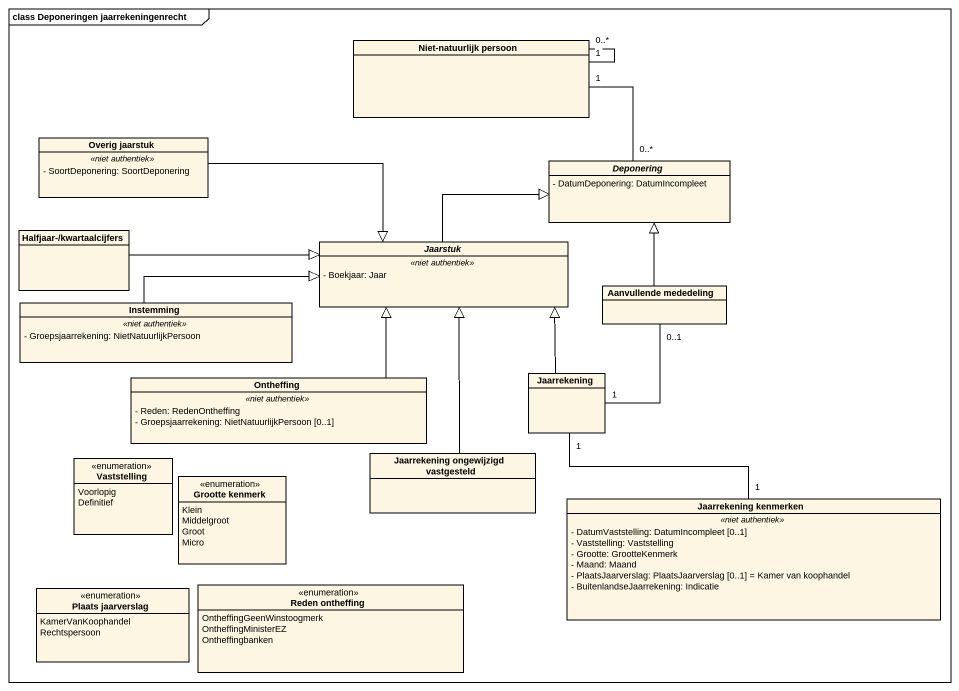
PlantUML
@startuml
mainframe class Deponeringen jaarrekeningenrecht
hide circle
hide empty members
skinparam classAttributeIconSize 0
class "Niet-natuurlijk persoon" as Niet_natuurlijk_persoon
class "Overig jaarstuk" as Overig_jaarstuk {
  .. <<niet authentiek>> ..
  - SoortDeponering: SoortDeponering
}
abstract class Deponering {
  - DatumDeponering: DatumIncompleet
}
class "Halfjaar-/kwartaalcijfers" as Halfjaar_kwartaalcijfers
abstract class Jaarstuk {
  .. <<niet authentiek>> ..
  - Boekjaar: Jaar
}
class Instemming {
  .. <<niet authentiek>> ..
  - Groepsjaarrekening: NietNatuurlijkPersoon
}
class "Aanvullende mededeling" as Aanvullende_mededeling
class Ontheffing {
  .. <<niet authentiek>> ..
  - Reden: RedenOntheffing
  - Groepsjaarrekening: NietNatuurlijkPersoon [0..1]
}
class Jaarrekening
enum Vaststelling {
  Voorlopig
  Definitief
}
class "Jaarrekening ongewijzigd vastgesteld" as Jaarrekening_ongewijzigd
enum "Grootte kenmerk" as Grootte_kenmerk {
  Klein
  Middelgroot
  Groot
  Micro
}
class "Jaarrekening kenmerken" as Jaarrekening_kenmerken {
  .. <<niet authentiek>> ..
  - DatumVaststelling: DatumIncompleet [0..1]
  - Vaststelling: Vaststelling
  - Grootte: GrootteKenmerk
  - Maand: Maand
  - PlaatsJaarverslag: PlaatsJaarverslag [0..1] = Kamer van koophandel
  - BuitenlandseJaarrekening: Indicatie
}
enum "Plaats jaarverslag" as Plaats_jaarverslag {
  KamerVanKoophandel
  Rechtspersoon
}
enum "Reden ontheffing" as Reden_ontheffing {
  OntheffingGeenWinstoogmerk
  OntheffingMinisterEZ
  Ontheffingbanken
}
Niet_natuurlijk_persoon "1" -- "0..*" Niet_natuurlijk_persoon
Niet_natuurlijk_persoon "1" -- "0..*" Deponering
Overig_jaarstuk -right-|> Jaarstuk
Halfjaar_kwartaalcijfers -right-|> Jaarstuk
Jaarstuk -right-|> Deponering
Instemming -right-|> Jaarstuk
Aanvullende_mededeling -up-|> Deponering
Aanvullende_mededeling "0..1" -- "1" Jaarrekening
Ontheffing -up-|> Jaarstuk
Jaarrekening -up-|> Jaarstuk
Jaarrekening "1" -- "1" Jaarrekening_kenmerken
Jaarrekening_ongewijzigd -up-|> Jaarstuk
@enduml
